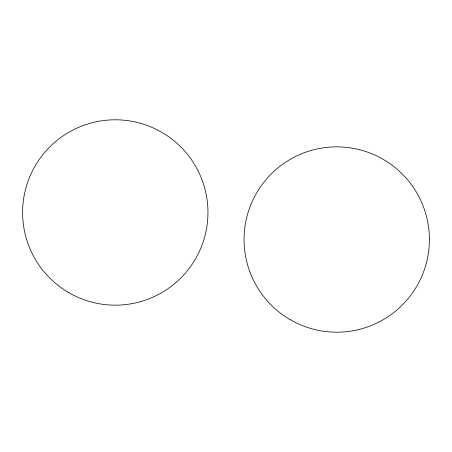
<?xml version="1.0" encoding="UTF-8"?>
<svg xmlns="http://www.w3.org/2000/svg" width="452" height="452" viewBox="0 0 452 452"><rect width="100%" height="100%" fill="white"/><g stroke="black" fill="none" stroke-linecap="round" stroke-linejoin="round"><path stroke-width="0.68" d="M290.387 319.779A92.677 92.677 0 0 0 429.4 239.52A92.677 92.677 0 0 0 290.387 159.262A92.677 92.677 0 0 0 290.387 319.779M68.936 292.738A92.677 92.677 0 0 0 207.954 212.48A92.677 92.677 0 0 0 68.936 132.221A92.677 92.677 0 0 0 68.936 292.738"/></g></svg>
